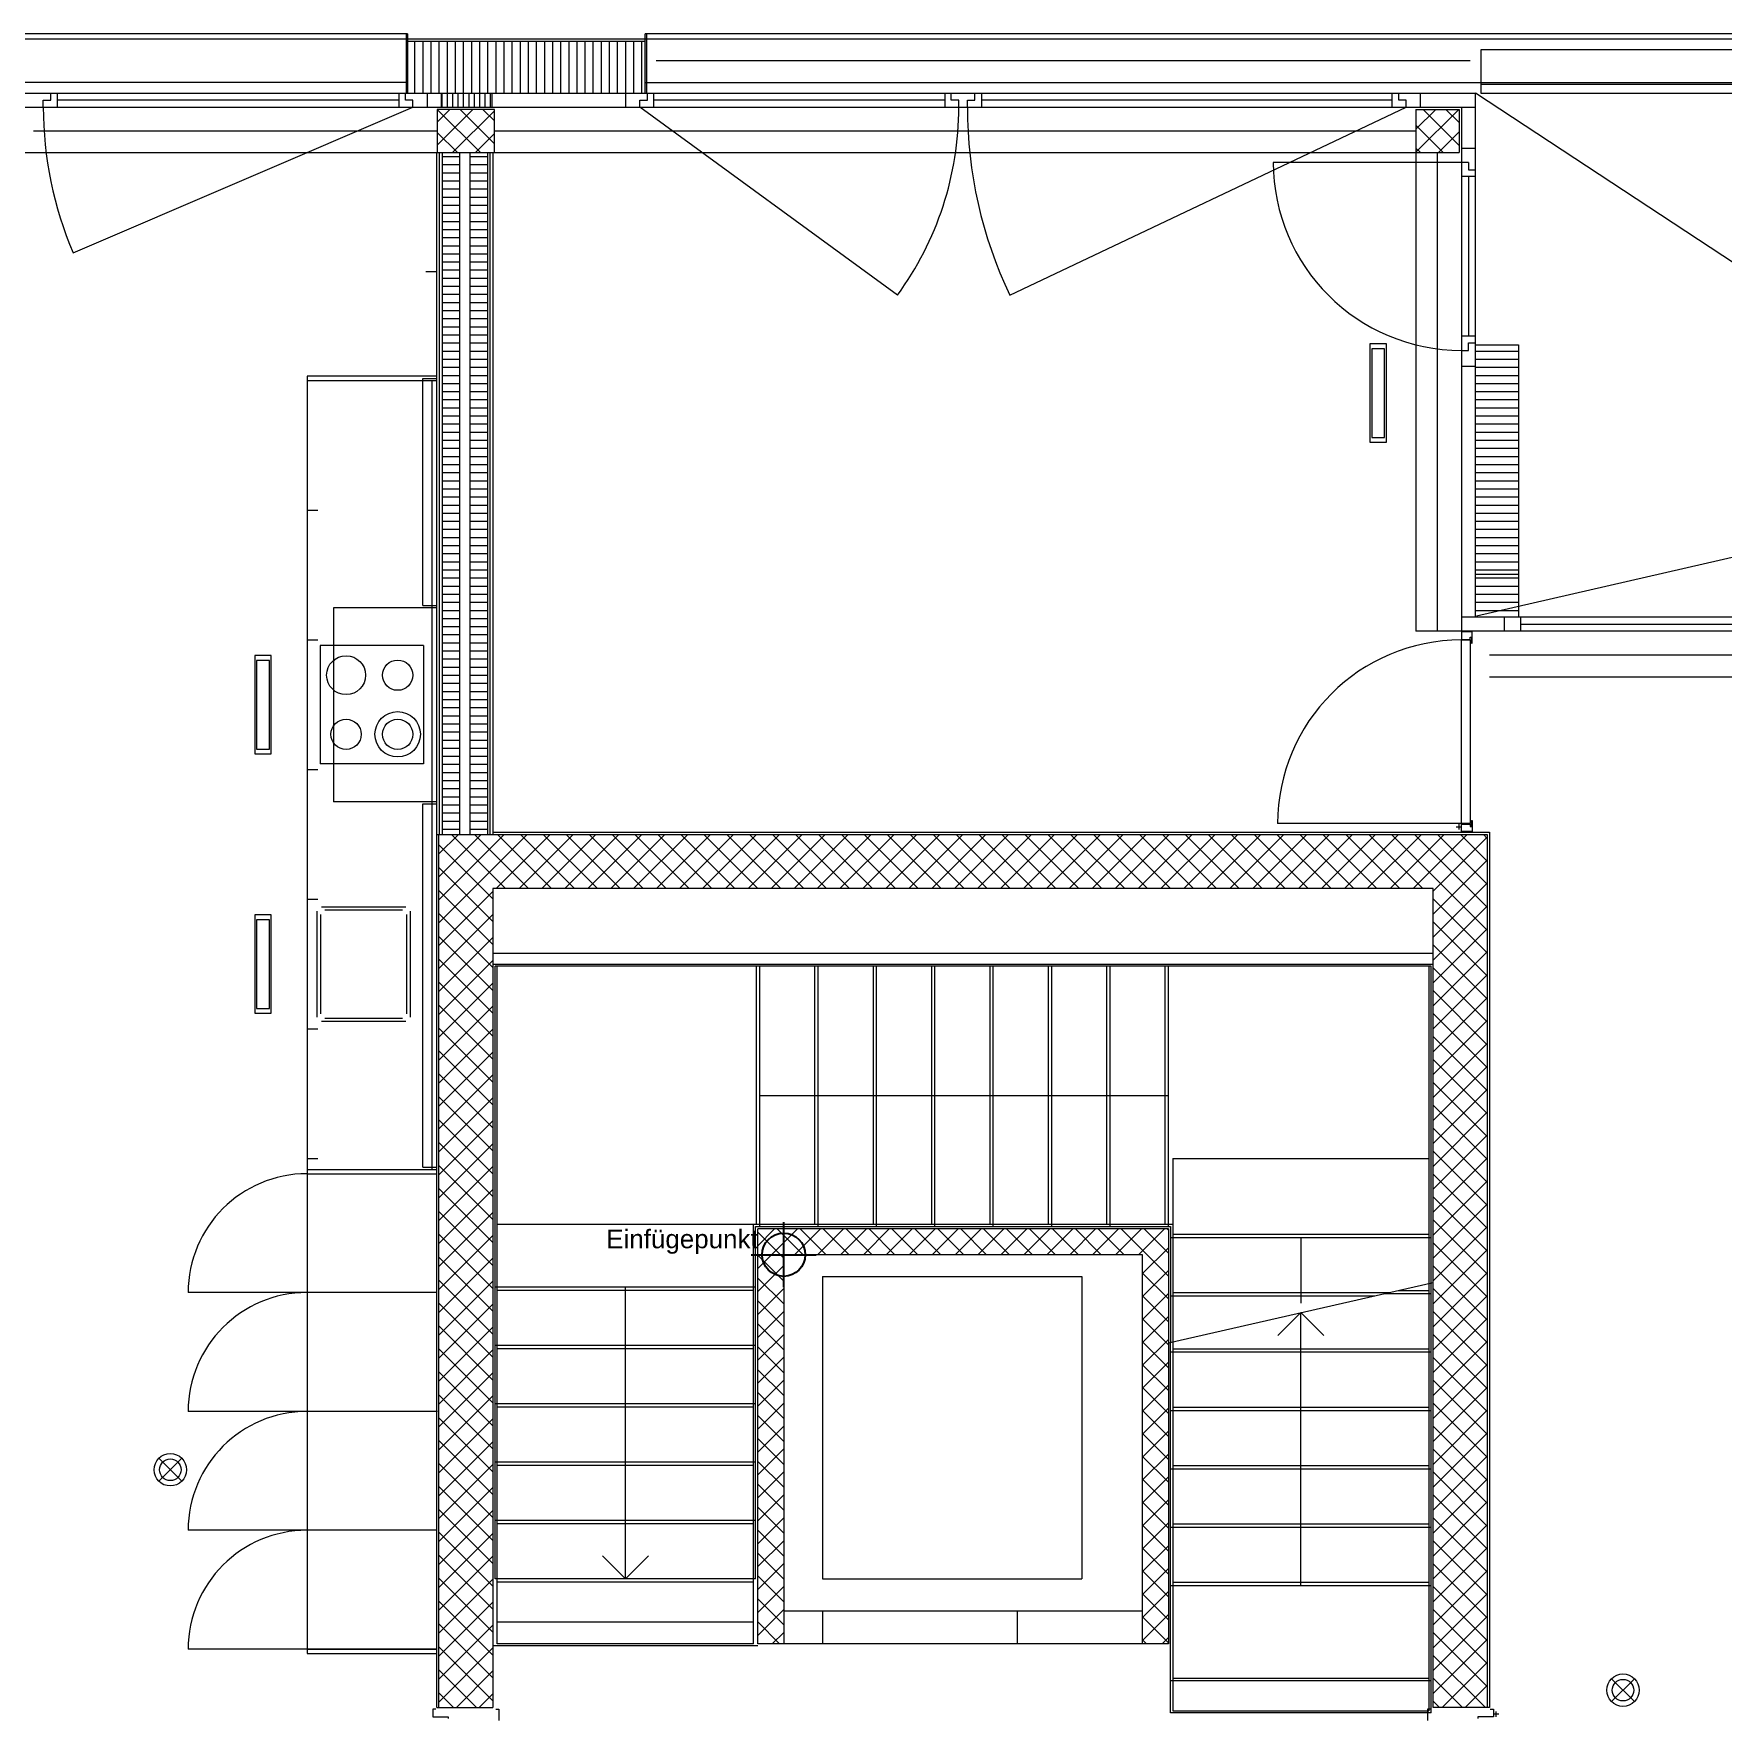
# Model space of a CAD drawing. Extents: x -5275 to 65950, y -3225 to 18875.
# Drawn here: x 7226 to 15041, y 8310 to 16100 of the extents above; entities that cross this region are included whole.
import ezdxf

# ---------------------------------------------------------------- set-up
doc = ezdxf.new("R2010")
doc.units = 0
doc.header["$LTSCALE"] = 50
doc.layers.get('0').update_dxf_attribs({"lineweight": 25})
doc.layers.add('X_Einfuegepunkt', color=1, linetype='Continuous', lineweight=25, true_color=0xff0000)
doc.layers.add('Zargen Fenster', color=7, linetype='Continuous', lineweight=25)
doc.styles.get("Standard").update_dxf_attribs({"font": 'txt.shx'})

# ---------------------------------------------------------------- blocks, each defined once
blk = doc.blocks.new('Blockreferenz-A0MJL01TFC', base_point=(10575, 8650))
at = {"layer": 'Zargen Fenster', "color": 8, "lineweight": 13, "true_color": 0x808080}
for p, q in [((10575, 10491.7), (10653.3, 10570)), ((10575, 10385.7), (10759.3, 10570)), ((10695, 10434.5), (10575, 10554.5)), ((10785.5, 10450), (10665.5, 10570)), ((10745.4, 10450), (10865.4, 10570)), ((10891.6, 10450), (10771.6, 10570)), ((10851.5, 10450), (10971.5, 10570)), ((10997.6, 10450), (10877.6, 10570)), ((10957.5, 10450), (11077.5, 10570)), ((11103.7, 10450), (10983.7, 10570)), ((11063.6, 10450), (11183.6, 10570)), ((11209.8, 10450), (11089.8, 10570)), ((11169.7, 10450), (11289.7, 10570)), ((11315.8, 10450), (11195.8, 10570)), ((11275.7, 10450), (11395.7, 10570)), ((11421.9, 10450), (11301.9, 10570)), ((11381.8, 10450), (11501.8, 10570)), ((11528, 10450), (11408, 10570)), ((11487.9, 10450), (11607.9, 10570)), ((11634, 10450), (11514, 10570)), ((11593.9, 10450), (11713.9, 10570)), ((11740.1, 10450), (11620.1, 10570)), ((11700, 10450), (11820, 10570)), ((11846.2, 10450), (11726.2, 10570)), ((11806.1, 10450), (11926.1, 10570)), ((11952.2, 10450), (11832.2, 10570)), ((11912.1, 10450), (12032.1, 10570)), ((12058.3, 10450), (11938.3, 10570)), ((12018.2, 10450), (12138.2, 10570)), ((12164.4, 10450), (12044.4, 10570)), ((12124.3, 10450), (12244.3, 10570)), ((12270.4, 10450), (12150.4, 10570)), ((12230.3, 10450), (12350.3, 10570)), ((12475, 10351.5), (12256.5, 10570)), ((12336.4, 10450), (12456.4, 10570)), ((12475, 10457.6), (12362.6, 10570)), ((12475, 10563.6), (12468.6, 10570)), ((12355, 10362.5), (12475, 10482.5)), ((10695, 10328.4), (10575, 10448.4)), ((10575, 10279.6), (10695, 10399.6)), ((10695, 10222.3), (10575, 10342.3)), ((12355, 10256.5), (12475, 10376.5)), ((12475, 10245.4), (12355, 10365.4)), ((10575, 10173.5), (10695, 10293.5)), ((12355, 10150.4), (12475, 10270.4)), ((12475, 10139.4), (12355, 10259.4)), ((10695, 10116.3), (10575, 10236.3)), ((10575, 10067.5), (10695, 10187.5)), ((12355, 10044.3), (12475, 10164.3)), ((10695, 10010.2), (10575, 10130.2)), ((12475, 10033.3), (12355, 10153.3)), ((10575, 9961.4), (10695, 10081.4)), ((10695, 9904.1), (10575, 10024.1)), ((12355, 9938.3), (12475, 10058.3)), ((12475, 9927.2), (12355, 10047.2)), ((10575, 9855.3), (10695, 9975.3)), ((12355, 9832.2), (12475, 9952.2)), ((12475, 9821.2), (12355, 9941.2)), ((10695, 9798.1), (10575, 9918.1)), ((10575, 9749.3), (10695, 9869.3)), ((10695, 9692), (10575, 9812)), ((12355, 9726.1), (12475, 9846.1)), ((12475, 9715.1), (12355, 9835.1)), ((10575, 9643.2), (10695, 9763.2)), ((10695, 9585.9), (10575, 9705.9)), ((12355, 9620.1), (12475, 9740.1)), ((12475, 9609), (12355, 9729)), ((10575, 9537.1), (10695, 9657.1)), ((12355, 9514), (12475, 9634)), ((12475, 9503), (12355, 9623)), ((10695, 9479.9), (10575, 9599.9)), ((10575, 9431.1), (10695, 9551.1)), ((10695, 9373.8), (10575, 9493.8)), ((12355, 9407.9), (12475, 9527.9)), ((12475, 9396.9), (12355, 9516.9)), ((10575, 9325), (10695, 9445)), ((10695, 9267.7), (10575, 9387.7)), ((12355, 9301.9), (12475, 9421.9)), ((12475, 9290.8), (12355, 9410.8)), ((10575, 9218.9), (10695, 9338.9)), ((12355, 9195.8), (12475, 9315.8)), ((12475, 9184.8), (12355, 9304.8)), ((10695, 9161.7), (10575, 9281.7)), ((10575, 9112.9), (10695, 9232.9)), ((10695, 9055.6), (10575, 9175.6)), ((12355, 9089.7), (12475, 9209.7)), ((12475, 9078.7), (12355, 9198.7)), ((10575, 9006.8), (10695, 9126.8)), ((10695, 8949.5), (10575, 9069.5)), ((12355, 8983.7), (12475, 9103.7)), ((12475, 8972.6), (12355, 9092.6)), ((10575, 8900.7), (10695, 9020.7)), ((12355, 8877.6), (12475, 8997.6)), ((10695, 8843.5), (10575, 8963.5)), ((10575, 8794.7), (10695, 8914.7)), ((12475, 8866.6), (12355, 8986.6)), ((10695, 8737.4), (10575, 8857.4)), ((12355, 8771.5), (12475, 8891.5)), ((12475, 8760.5), (12355, 8880.5)), ((10575, 8688.6), (10695, 8808.6)), ((12355, 8665.5), (12475, 8785.5)), ((12475, 8654.5), (12355, 8774.5)), ((10676.3, 8650), (10575, 8751.3)), ((10642.5, 8650), (10695, 8702.5)), ((12445.6, 8650), (12475, 8679.4)), ((12373.4, 8650), (12355, 8668.4))]:
    blk.add_line(p, q, dxfattribs=at)
blk = doc.blocks.new('Blockreferenz-A0MJL031FC', base_point=(9092.5, 15550))
at = {"layer": 'Zargen Fenster', "color": 8, "lineweight": 13, "true_color": 0x808080}
for p, q in [((9092.5, 15691.4), (9151.1, 15750)), ((9092.5, 15585.3), (9257.2, 15750)), ((9291.8, 15550), (9092.5, 15749.3)), ((9163.3, 15550), (9357.5, 15744.2)), ((9357.5, 15590.3), (9197.8, 15750)), ((9357.5, 15696.4), (9303.9, 15750)), ((9185.7, 15550), (9092.5, 15643.2)), ((9269.3, 15550), (9357.5, 15638.2))]:
    blk.add_line(p, q, dxfattribs=at)
blk = doc.blocks.new('Blockreferenz-A0MJL037FC', base_point=(9114.4, 15760))
at = {"layer": 'Zargen Fenster', "color": 8, "lineweight": 13, "true_color": 0x808080}
for p, q in [((9114.4, 15760), (9114.4, 15825)), ((9139.4, 15760), (9139.4, 15825)), ((9164.4, 15760), (9164.4, 15825)), ((9189.4, 15760), (9189.4, 15825)), ((9214.4, 15760), (9214.4, 15825)), ((9239.4, 15760), (9239.4, 15825)), ((9264.4, 15760), (9264.4, 15825)), ((9289.4, 15760), (9289.4, 15825)), ((9314.4, 15760), (9314.4, 15825)), ((9339.4, 15760), (9339.4, 15825))]:
    blk.add_line(p, q, dxfattribs=at)
blk = doc.blocks.new('Blockreferenz-A0MJL0B9FC', base_point=(9100, 8355))
at = {"layer": 'Zargen Fenster', "color": 8, "lineweight": 13, "true_color": 0x808080}
for p, q in [((9100, 12304.8), (9190.2, 12395)), ((9100, 12198.7), (9296.3, 12395)), ((9100, 12092.6), (9402.4, 12395)), ((9100, 11986.6), (9508.4, 12395)), ((9408.7, 12145), (9158.7, 12395)), ((9514.8, 12145), (9264.8, 12395)), ((9364.5, 12145), (9614.5, 12395)), ((9620.8, 12145), (9370.8, 12395)), ((9470.6, 12145), (9720.6, 12395)), ((9726.9, 12145), (9476.9, 12395)), ((9576.6, 12145), (9826.6, 12395)), ((9833, 12145), (9583, 12395)), ((9682.7, 12145), (9932.7, 12395)), ((9939, 12145), (9689, 12395)), ((9788.8, 12145), (10038.8, 12395)), ((10045.1, 12145), (9795.1, 12395)), ((9894.8, 12145), (10144.8, 12395)), ((10151.2, 12145), (9901.2, 12395)), ((10000.9, 12145), (10250.9, 12395)), ((10257.2, 12145), (10007.2, 12395)), ((10107, 12145), (10357, 12395)), ((10363.3, 12145), (10113.3, 12395)), ((10213, 12145), (10463, 12395)), ((10469.4, 12145), (10219.4, 12395)), ((10319.1, 12145), (10569.1, 12395)), ((10575.4, 12145), (10325.4, 12395)), ((10425.2, 12145), (10675.2, 12395)), ((10681.5, 12145), (10431.5, 12395)), ((10531.2, 12145), (10781.2, 12395)), ((10787.6, 12145), (10537.6, 12395)), ((10637.3, 12145), (10887.3, 12395)), ((10893.6, 12145), (10643.6, 12395)), ((10743.4, 12145), (10993.4, 12395)), ((10999.7, 12145), (10749.7, 12395)), ((10849.4, 12145), (11099.4, 12395)), ((11105.8, 12145), (10855.8, 12395)), ((10955.5, 12145), (11205.5, 12395)), ((11211.8, 12145), (10961.8, 12395)), ((11061.6, 12145), (11311.6, 12395)), ((11317.9, 12145), (11067.9, 12395)), ((11167.6, 12145), (11417.6, 12395)), ((11424, 12145), (11174, 12395)), ((11273.7, 12145), (11523.7, 12395)), ((11530, 12145), (11280, 12395)), ((11379.8, 12145), (11629.8, 12395)), ((11636.1, 12145), (11386.1, 12395)), ((11485.8, 12145), (11735.8, 12395)), ((11742.2, 12145), (11492.2, 12395)), ((11591.9, 12145), (11841.9, 12395)), ((11848.2, 12145), (11598.2, 12395)), ((11697.9, 12145), (11947.9, 12395)), ((11954.3, 12145), (11704.3, 12395)), ((11804, 12145), (12054, 12395)), ((12060.4, 12145), (11810.4, 12395)), ((11910.1, 12145), (12160.1, 12395)), ((12166.4, 12145), (11916.4, 12395)), ((12016.1, 12145), (12266.1, 12395)), ((12272.5, 12145), (12022.5, 12395)), ((12122.2, 12145), (12372.2, 12395)), ((12378.6, 12145), (12128.6, 12395)), ((12228.3, 12145), (12478.3, 12395)), ((12484.6, 12145), (12234.6, 12395)), ((12334.3, 12145), (12584.3, 12395)), ((12590.7, 12145), (12340.7, 12395)), ((12440.4, 12145), (12690.4, 12395)), ((12696.8, 12145), (12446.8, 12395)), ((12546.5, 12145), (12796.5, 12395)), ((12802.8, 12145), (12552.8, 12395)), ((12652.5, 12145), (12902.5, 12395)), ((12908.9, 12145), (12658.9, 12395)), ((12758.6, 12145), (13008.6, 12395)), ((13015, 12145), (12765, 12395)), ((12864.7, 12145), (13114.7, 12395)), ((13121, 12145), (12871, 12395)), ((12970.7, 12145), (13220.7, 12395)), ((13227.1, 12145), (12977.1, 12395)), ((13076.8, 12145), (13326.8, 12395)), ((13333.2, 12145), (13083.2, 12395)), ((13182.9, 12145), (13432.9, 12395)), ((13439.2, 12145), (13189.2, 12395)), ((13288.9, 12145), (13538.9, 12395)), ((13545.3, 12145), (13295.3, 12395)), ((13395, 12145), (13645, 12395)), ((13651.4, 12145), (13401.4, 12395)), ((13501.1, 12145), (13751.1, 12395)), ((13950, 11952.4), (13507.4, 12395)), ((13607.1, 12145), (13857.1, 12395)), ((13950, 12058.5), (13613.5, 12395)), ((13700, 12131.8), (13950, 12381.8)), ((13950, 12164.6), (13719.6, 12395)), ((13950, 12270.6), (13825.6, 12395)), ((13950, 12376.7), (13931.7, 12395)), ((9350, 12097.6), (9100, 12347.6)), ((13700, 12025.7), (13950, 12275.7)), ((9350, 11991.6), (9100, 12241.6)), ((9350, 11885.5), (9100, 12135.5)), ((9100, 11880.5), (9350, 12130.5)), ((13700, 11919.7), (13950, 12169.7)), ((13950, 11846.4), (13700, 12096.4)), ((13700, 11813.6), (13950, 12063.6)), ((9350, 11779.5), (9100, 12029.5)), ((9100, 11774.4), (9350, 12024.4)), ((13950, 11740.3), (13700, 11990.3)), ((9350, 11673.4), (9100, 11923.4)), ((9100, 11668.4), (9350, 11918.4)), ((13700, 11707.5), (13950, 11957.5)), ((13950, 11634.2), (13700, 11884.2)), ((9350, 11567.3), (9100, 11817.3)), ((9100, 11562.3), (9350, 11812.3)), ((13700, 11601.5), (13950, 11851.5)), ((13950, 11528.2), (13700, 11778.2)), ((13700, 11495.4), (13950, 11745.4)), ((9350, 11461.3), (9100, 11711.3)), ((9100, 11456.2), (9350, 11706.2)), ((13950, 11422.1), (13700, 11672.1)), ((9350, 11355.2), (9100, 11605.2)), ((9100, 11350.2), (9350, 11600.2)), ((13700, 11389.3), (13950, 11639.3)), ((9350, 11249.1), (9100, 11499.1)), ((9100, 11244.1), (9350, 11494.1)), ((13950, 11316), (13700, 11566)), ((13700, 11283.3), (13950, 11533.3)), ((13950, 11210), (13700, 11460)), ((13700, 11177.2), (13950, 11427.2)), ((9350, 11143.1), (9100, 11393.1)), ((9100, 11138), (9350, 11388)), ((13950, 11103.9), (13700, 11353.9)), ((9350, 11037), (9100, 11287)), ((9100, 11032), (9350, 11282)), ((13700, 11071.1), (13950, 11321.1)), ((9350, 10930.9), (9100, 11180.9)), ((13950, 10997.8), (13700, 11247.8)), ((13700, 10965.1), (13950, 11215.1)), ((9100, 10925.9), (9350, 11175.9)), ((13950, 10891.8), (13700, 11141.8)), ((13700, 10859), (13950, 11109)), ((9350, 10824.9), (9100, 11074.9)), ((9100, 10819.8), (9350, 11069.8)), ((13950, 10785.7), (13700, 11035.7)), ((9350, 10718.8), (9100, 10968.8)), ((9100, 10713.8), (9350, 10963.8)), ((13700, 10752.9), (13950, 11002.9)), ((13950, 10679.6), (13700, 10929.6)), ((13700, 10646.9), (13950, 10896.9)), ((9350, 10612.7), (9100, 10862.7)), ((9100, 10607.7), (9350, 10857.7)), ((13950, 10573.6), (13700, 10823.6)), ((13700, 10540.8), (13950, 10790.8)), ((9350, 10506.7), (9100, 10756.7)), ((9100, 10501.6), (9350, 10751.6)), ((13950, 10467.5), (13700, 10717.5)), ((9350, 10400.6), (9100, 10650.6)), ((9100, 10395.6), (9350, 10645.6)), ((13700, 10434.7), (13950, 10684.7)), ((13950, 10361.4), (13700, 10611.4)), ((13700, 10328.7), (13950, 10578.7)), ((9350, 10294.5), (9100, 10544.5)), ((9100, 10289.5), (9350, 10539.5)), ((13950, 10255.4), (13700, 10505.4)), ((9350, 10188.5), (9100, 10438.5)), ((9100, 10183.4), (9350, 10433.4)), ((13700, 10222.6), (13950, 10472.6)), ((13950, 10149.3), (13700, 10399.3)), ((9350, 10082.4), (9100, 10332.4)), ((9100, 10077.4), (9350, 10327.4)), ((13700, 10116.5), (13950, 10366.5)), ((13950, 10043.2), (13700, 10293.2)), ((13700, 10010.5), (13950, 10260.5)), ((9350, 9976.3), (9100, 10226.3)), ((9100, 9971.3), (9350, 10221.3)), ((13950, 9937.2), (13700, 10187.2)), ((9350, 9870.3), (9100, 10120.3)), ((9100, 9865.2), (9350, 10115.2)), ((13700, 9904.4), (13950, 10154.4)), ((9350, 9764.2), (9100, 10014.2)), ((9100, 9759.2), (9350, 10009.2)), ((13950, 9831.1), (13700, 10081.1)), ((13700, 9798.3), (13950, 10048.3)), ((13950, 9725), (13700, 9975)), ((13700, 9692.3), (13950, 9942.3)), ((9350, 9658.1), (9100, 9908.1)), ((9100, 9653.1), (9350, 9903.1)), ((13950, 9619), (13700, 9869)), ((9350, 9552.1), (9100, 9802.1)), ((9100, 9547.1), (9350, 9797.1)), ((13700, 9586.2), (13950, 9836.2)), ((9350, 9446), (9100, 9696)), ((13950, 9512.9), (13700, 9762.9)), ((13700, 9480.1), (13950, 9730.1)), ((9100, 9441), (9350, 9691)), ((13950, 9406.8), (13700, 9656.8)), ((13700, 9374.1), (13950, 9624.1)), ((9350, 9339.9), (9100, 9589.9)), ((9100, 9334.9), (9350, 9584.9)), ((13950, 9300.8), (13700, 9550.8)), ((9350, 9233.9), (9100, 9483.9)), ((9100, 9228.9), (9350, 9478.9)), ((13700, 9268), (13950, 9518)), ((13950, 9194.7), (13700, 9444.7)), ((13700, 9161.9), (13950, 9411.9)), ((9350, 9127.8), (9100, 9377.8)), ((9100, 9122.8), (9350, 9372.8)), ((13950, 9088.6), (13700, 9338.6)), ((13700, 9055.9), (13950, 9305.9)), ((9350, 9021.7), (9100, 9271.7)), ((9100, 9016.7), (9350, 9266.7)), ((13950, 8982.6), (13700, 9232.6)), ((9350, 8915.7), (9100, 9165.7)), ((9100, 8910.7), (9350, 9160.7)), ((13700, 8949.8), (13950, 9199.8)), ((13950, 8876.5), (13700, 9126.5)), ((13700, 8843.8), (13950, 9093.8)), ((9350, 8809.6), (9100, 9059.6)), ((9100, 8804.6), (9350, 9054.6)), ((13950, 8770.4), (13700, 9020.4)), ((9350, 8703.5), (9100, 8953.5)), ((9100, 8698.5), (9350, 8948.5)), ((13700, 8737.7), (13950, 8987.7)), ((13950, 8664.4), (13700, 8914.4)), ((9350, 8597.5), (9100, 8847.5)), ((9100, 8592.5), (9350, 8842.5)), ((13700, 8631.6), (13950, 8881.6)), ((13950, 8558.3), (13700, 8808.3)), ((13700, 8525.6), (13950, 8775.6)), ((9350, 8491.4), (9100, 8741.4)), ((9100, 8486.4), (9350, 8736.4)), ((13950, 8452.2), (13700, 8702.2)), ((9350, 8385.3), (9100, 8635.3)), ((9100, 8380.3), (9350, 8630.3)), ((13700, 8419.5), (13950, 8669.5)), ((9274.3, 8355), (9100, 8529.3)), ((9180.7, 8355), (9350, 8524.3)), ((13941.2, 8355), (13700, 8596.2)), ((13741.6, 8355), (13950, 8563.4)), ((13835.1, 8355), (13700, 8490.1)), ((13847.6, 8355), (13950, 8457.4)), ((9168.2, 8355), (9100, 8423.2)), ((9286.8, 8355), (9350, 8418.2)), ((13729, 8355), (13700, 8384))]:
    blk.add_line(p, q, dxfattribs=at)
blk = doc.blocks.new('Blockreferenz-A0MJL0BBFC', base_point=(8989.4, 15825))
at = {"layer": 'Zargen Fenster', "color": 8, "lineweight": 13, "true_color": 0x808080}
for p, q in [((8989.4, 15825), (8989.4, 16065)), ((9026.9, 15825), (9026.9, 16065)), ((9064.4, 15825), (9064.4, 16065)), ((9101.9, 15825), (9101.9, 16065)), ((9139.4, 15825), (9139.4, 16065)), ((9176.9, 15825), (9176.9, 16065)), ((9214.4, 15825), (9214.4, 16065)), ((9251.9, 15825), (9251.9, 16065)), ((9289.4, 15825), (9289.4, 16065)), ((9326.9, 15825), (9326.9, 16065)), ((9364.4, 15825), (9364.4, 16065)), ((9401.9, 15825), (9401.9, 16065)), ((9439.4, 15825), (9439.4, 16065)), ((9476.9, 15825), (9476.9, 16065)), ((9514.4, 15825), (9514.4, 16065)), ((9551.9, 15825), (9551.9, 16065)), ((9589.4, 15825), (9589.4, 16065)), ((9626.9, 15825), (9626.9, 16065)), ((9664.4, 15825), (9664.4, 16065)), ((9701.9, 15825), (9701.9, 16065)), ((9739.4, 15825), (9739.4, 16065)), ((9776.9, 15825), (9776.9, 16065)), ((9814.4, 15825), (9814.4, 16065)), ((9851.9, 15825), (9851.9, 16065)), ((9889.4, 15825), (9889.4, 16065)), ((9926.9, 15825), (9926.9, 16065)), ((9964.4, 15825), (9964.4, 16065)), ((10001.9, 15825), (10001.9, 16065)), ((10039.4, 15825), (10039.4, 16065))]:
    blk.add_line(p, q, dxfattribs=at)
blk = doc.blocks.new('Blockreferenz-A0MJL0BDFC', base_point=(13895, 13619.4))
at = {"layer": 'Zargen Fenster', "color": 8, "lineweight": 13, "true_color": 0x808080}
for p, q in [((13895, 14631.9), (14095, 14631.9)), ((13895, 14594.4), (14095, 14594.4)), ((13895, 14556.9), (14095, 14556.9)), ((13895, 14519.4), (14095, 14519.4)), ((13895, 14481.9), (14095, 14481.9)), ((13895, 14444.4), (14095, 14444.4)), ((13895, 14406.9), (14095, 14406.9)), ((13895, 14369.4), (14095, 14369.4)), ((13895, 14331.9), (14095, 14331.9)), ((13895, 14294.4), (14095, 14294.4)), ((13895, 14256.9), (14095, 14256.9)), ((13895, 14219.4), (14095, 14219.4)), ((13895, 14181.9), (14095, 14181.9)), ((13895, 14144.4), (14095, 14144.4)), ((13895, 14106.9), (14095, 14106.9)), ((13895, 14069.4), (14095, 14069.4)), ((13895, 14031.9), (14095, 14031.9)), ((13895, 13994.4), (14095, 13994.4)), ((13895, 13956.9), (14095, 13956.9)), ((13895, 13919.4), (14095, 13919.4)), ((13895, 13881.9), (14095, 13881.9)), ((13895, 13844.4), (14095, 13844.4)), ((13895, 13806.9), (14095, 13806.9)), ((13895, 13769.4), (14095, 13769.4)), ((13895, 13731.9), (14095, 13731.9)), ((13895, 13694.4), (14095, 13694.4)), ((13895, 13656.9), (14095, 13656.9)), ((13895, 13619.4), (14095, 13619.4))]:
    blk.add_line(p, q, dxfattribs=at)
blk = doc.blocks.new('Blockreferenz-A0MJL0BFFC', base_point=(13620, 15550))
at = {"layer": 'Zargen Fenster', "color": 8, "lineweight": 13, "true_color": 0x808080}
for p, q in [((13620, 15658), (13712, 15750)), ((13620, 15552), (13818, 15750)), ((13820, 15582.6), (13652.6, 15750)), ((13820, 15688.7), (13758.7, 15750)), ((13746.5, 15550), (13620, 15676.5)), ((13724.1, 15550), (13820, 15645.9)), ((13640.5, 15550), (13620, 15570.5))]:
    blk.add_line(p, q, dxfattribs=at)
blk = doc.blocks.new('Blockreferenz-A0MJL0C1FC', base_point=(9245, 12419.4))
at = {"layer": 'Zargen Fenster', "color": 8, "lineweight": 13, "true_color": 0x808080}
for p, q in [((9245, 15531.9), (9325, 15531.9)), ((9245, 15494.4), (9325, 15494.4)), ((9245, 15456.9), (9325, 15456.9)), ((9245, 15419.4), (9325, 15419.4)), ((9245, 15381.9), (9325, 15381.9)), ((9245, 15344.4), (9325, 15344.4)), ((9245, 15306.9), (9325, 15306.9)), ((9245, 15269.4), (9325, 15269.4)), ((9245, 15231.9), (9325, 15231.9)), ((9245, 15194.4), (9325, 15194.4)), ((9245, 15156.9), (9325, 15156.9)), ((9245, 15119.4), (9325, 15119.4)), ((9245, 15081.9), (9325, 15081.9)), ((9245, 15044.4), (9325, 15044.4)), ((9245, 15006.9), (9325, 15006.9)), ((9245, 14969.4), (9325, 14969.4)), ((9245, 14931.9), (9325, 14931.9)), ((9245, 14894.4), (9325, 14894.4)), ((9245, 14856.9), (9325, 14856.9)), ((9245, 14819.4), (9325, 14819.4)), ((9245, 14781.9), (9325, 14781.9)), ((9245, 14744.4), (9325, 14744.4)), ((9245, 14706.9), (9325, 14706.9)), ((9245, 14669.4), (9325, 14669.4)), ((9245, 14631.9), (9325, 14631.9)), ((9245, 14594.4), (9325, 14594.4)), ((9245, 14556.9), (9325, 14556.9)), ((9245, 14519.4), (9325, 14519.4)), ((9245, 14481.9), (9325, 14481.9)), ((9245, 14444.4), (9325, 14444.4)), ((9245, 14406.9), (9325, 14406.9)), ((9245, 14369.4), (9325, 14369.4)), ((9245, 14331.9), (9325, 14331.9)), ((9245, 14294.4), (9325, 14294.4)), ((9245, 14256.9), (9325, 14256.9)), ((9245, 14219.4), (9325, 14219.4)), ((9245, 14181.9), (9325, 14181.9)), ((9245, 14144.4), (9325, 14144.4)), ((9245, 14106.9), (9325, 14106.9)), ((9245, 14069.4), (9325, 14069.4)), ((9245, 14031.9), (9325, 14031.9)), ((9245, 13994.4), (9325, 13994.4)), ((9245, 13956.9), (9325, 13956.9)), ((9245, 13919.4), (9325, 13919.4)), ((9245, 13881.9), (9325, 13881.9)), ((9245, 13844.4), (9325, 13844.4)), ((9245, 13806.9), (9325, 13806.9)), ((9245, 13769.4), (9325, 13769.4)), ((9245, 13731.9), (9325, 13731.9)), ((9245, 13694.4), (9325, 13694.4)), ((9245, 13656.9), (9325, 13656.9)), ((9245, 13619.4), (9325, 13619.4)), ((9245, 13581.9), (9325, 13581.9)), ((9245, 13544.4), (9325, 13544.4)), ((9245, 13506.9), (9325, 13506.9)), ((9245, 13469.4), (9325, 13469.4)), ((9245, 13431.9), (9325, 13431.9)), ((9245, 13394.4), (9325, 13394.4)), ((9245, 13356.9), (9325, 13356.9)), ((9245, 13319.4), (9325, 13319.4)), ((9245, 13281.9), (9325, 13281.9)), ((9245, 13244.4), (9325, 13244.4)), ((9245, 13206.9), (9325, 13206.9)), ((9245, 13169.4), (9325, 13169.4)), ((9245, 13131.9), (9325, 13131.9)), ((9245, 13094.4), (9325, 13094.4)), ((9245, 13056.9), (9325, 13056.9)), ((9245, 13019.4), (9325, 13019.4)), ((9245, 12981.9), (9325, 12981.9)), ((9245, 12944.4), (9325, 12944.4)), ((9245, 12906.9), (9325, 12906.9)), ((9245, 12869.4), (9325, 12869.4)), ((9245, 12831.9), (9325, 12831.9)), ((9245, 12794.4), (9325, 12794.4)), ((9245, 12756.9), (9325, 12756.9)), ((9245, 12719.4), (9325, 12719.4)), ((9245, 12681.9), (9325, 12681.9)), ((9245, 12644.4), (9325, 12644.4)), ((9245, 12606.9), (9325, 12606.9)), ((9245, 12569.4), (9325, 12569.4)), ((9245, 12531.9), (9325, 12531.9)), ((9245, 12494.4), (9325, 12494.4)), ((9245, 12456.9), (9325, 12456.9)), ((9245, 12419.4), (9325, 12419.4))]:
    blk.add_line(p, q, dxfattribs=at)
blk = doc.blocks.new('Blockreferenz-A0MJL0C3FC', base_point=(9115, 12419.4))
at = {"layer": 'Zargen Fenster', "color": 8, "lineweight": 13, "true_color": 0x808080}
for p, q in [((9115, 15531.9), (9195, 15531.9)), ((9115, 15494.4), (9195, 15494.4)), ((9115, 15456.9), (9195, 15456.9)), ((9115, 15419.4), (9195, 15419.4)), ((9115, 15381.9), (9195, 15381.9)), ((9115, 15344.4), (9195, 15344.4)), ((9115, 15306.9), (9195, 15306.9)), ((9115, 15269.4), (9195, 15269.4)), ((9115, 15231.9), (9195, 15231.9)), ((9115, 15194.4), (9195, 15194.4)), ((9115, 15156.9), (9195, 15156.9)), ((9115, 15119.4), (9195, 15119.4)), ((9115, 15081.9), (9195, 15081.9)), ((9115, 15044.4), (9195, 15044.4)), ((9115, 15006.9), (9195, 15006.9)), ((9115, 14969.4), (9195, 14969.4)), ((9115, 14931.9), (9195, 14931.9)), ((9115, 14894.4), (9195, 14894.4)), ((9115, 14856.9), (9195, 14856.9)), ((9115, 14819.4), (9195, 14819.4)), ((9115, 14781.9), (9195, 14781.9)), ((9115, 14744.4), (9195, 14744.4)), ((9115, 14706.9), (9195, 14706.9)), ((9115, 14669.4), (9195, 14669.4)), ((9115, 14631.9), (9195, 14631.9)), ((9115, 14594.4), (9195, 14594.4)), ((9115, 14556.9), (9195, 14556.9)), ((9115, 14519.4), (9195, 14519.4)), ((9115, 14481.9), (9195, 14481.9)), ((9115, 14444.4), (9195, 14444.4)), ((9115, 14406.9), (9195, 14406.9)), ((9115, 14369.4), (9195, 14369.4)), ((9115, 14331.9), (9195, 14331.9)), ((9115, 14294.4), (9195, 14294.4)), ((9115, 14256.9), (9195, 14256.9)), ((9115, 14219.4), (9195, 14219.4)), ((9115, 14181.9), (9195, 14181.9)), ((9115, 14144.4), (9195, 14144.4)), ((9115, 14106.9), (9195, 14106.9)), ((9115, 14069.4), (9195, 14069.4)), ((9115, 14031.9), (9195, 14031.9)), ((9115, 13994.4), (9195, 13994.4)), ((9115, 13956.9), (9195, 13956.9)), ((9115, 13919.4), (9195, 13919.4)), ((9115, 13881.9), (9195, 13881.9)), ((9115, 13844.4), (9195, 13844.4)), ((9115, 13806.9), (9195, 13806.9)), ((9115, 13769.4), (9195, 13769.4)), ((9115, 13731.9), (9195, 13731.9)), ((9115, 13694.4), (9195, 13694.4)), ((9115, 13656.9), (9195, 13656.9)), ((9115, 13619.4), (9195, 13619.4)), ((9115, 13581.9), (9195, 13581.9)), ((9115, 13544.4), (9195, 13544.4)), ((9115, 13506.9), (9195, 13506.9)), ((9115, 13469.4), (9195, 13469.4)), ((9115, 13431.9), (9195, 13431.9)), ((9115, 13394.4), (9195, 13394.4)), ((9115, 13356.9), (9195, 13356.9)), ((9115, 13319.4), (9195, 13319.4)), ((9115, 13281.9), (9195, 13281.9)), ((9115, 13244.4), (9195, 13244.4)), ((9115, 13206.9), (9195, 13206.9)), ((9115, 13169.4), (9195, 13169.4)), ((9115, 13131.9), (9195, 13131.9)), ((9115, 13094.4), (9195, 13094.4)), ((9115, 13056.9), (9195, 13056.9)), ((9115, 13019.4), (9195, 13019.4)), ((9115, 12981.9), (9195, 12981.9)), ((9115, 12944.4), (9195, 12944.4)), ((9115, 12906.9), (9195, 12906.9)), ((9115, 12869.4), (9195, 12869.4)), ((9115, 12831.9), (9195, 12831.9)), ((9115, 12794.4), (9195, 12794.4)), ((9115, 12756.9), (9195, 12756.9)), ((9115, 12719.4), (9195, 12719.4)), ((9115, 12681.9), (9195, 12681.9)), ((9115, 12644.4), (9195, 12644.4)), ((9115, 12606.9), (9195, 12606.9)), ((9115, 12569.4), (9195, 12569.4)), ((9115, 12531.9), (9195, 12531.9)), ((9115, 12494.4), (9195, 12494.4)), ((9115, 12456.9), (9195, 12456.9)), ((9115, 12419.4), (9195, 12419.4))]:
    blk.add_line(p, q, dxfattribs=at)
blk = doc.blocks.new('Blockreferenz-A0MJL0FNFC', base_point=(13895, 13431.9))
at = {"layer": 'Zargen Fenster', "color": 8, "lineweight": 13, "true_color": 0x808080}
for p, q in [((13895, 13581.9), (14095, 13581.9)), ((13895, 13544.4), (14095, 13544.4)), ((13895, 13506.9), (14095, 13506.9)), ((13895, 13469.4), (14095, 13469.4)), ((13895, 13431.9), (14095, 13431.9))]:
    blk.add_line(p, q, dxfattribs=at)
blk = doc.blocks.new('Blockreferenz-A0MJL0N9FC', base_point=(9874.2, 10300))
at = {"color": 0, "linetype": 'ByBlock', "lineweight": -2}
for p, q in [((10695, 10300), (10695, 10600)), ((10545, 10450), (10845, 10450))]:
    blk.add_line(p, q, dxfattribs=at)
blk.add_circle((10695, 10450), 100, dxfattribs=at)
at = {"color": 0, "linetype": 'ByBlock', "lineweight": -2, "insert": (9874.2, 10565.9), "char_height": 85.903, "attachment_point": 1}
blk.add_mtext('{\\fArial;Einfügepunkt}', dxfattribs=at)

msp = doc.modelspace()

# ---------------------------------------------------------------- hatches: boundary and pattern name
at = {"layer": 'Zargen Fenster', "linetype": 'Continuous', "lineweight": 13, "true_color": 0x808080}
for points in [[(8950, 16100), (8950, 15825), (8955, 15825), (8955, 16100)], [(10055, 16100), (10055, 15825), (10060, 15825), (10060, 16100)]]:
    msp.add_hatch(color=8, dxfattribs=at).paths.add_polyline_path(points, flags=0)

# ---------------------------------------------------------------- linework, layer by layer
at = {"layer": 'Zargen Fenster', "color": 8, "linetype": 'Continuous', "lineweight": 13, "true_color": 0x808080}
for p, q in [((8955, 16100), (675, 16100)), ((8950, 15825), (8950, 16100)), ((8955, 16100), (8955, 15825)), ((10055, 15825), (10055, 16100)), ((22875, 16100), (10055, 16100)), ((10060, 16100), (10060, 15825)), ((56455, 16075), (-425, 16075)), ((10055, 16065), (8955, 16065)), ((13920, 16025), (13920, 15825)), ((19850, 16025), (13920, 16025)), ((13870, 15975), (10105, 15975)), ((8955, 15875), (675, 15875)), ((10055, 15875), (22875, 15875)), ((-425, 15825), (13895, 15825)), ((7270, 15792.5), (7305, 15792.5)), ((7270, 15760), (7270, 15792.5)), ((7305, 15792.5), (7305, 15825)), ((7335, 15760), (7335, 15825)), ((8915, 15792.5), (7335, 15792.5)), ((8915, 15825), (8915, 15760)), ((8945, 15792.5), (8945, 15825)), ((8980, 15792.5), (8945, 15792.5)), ((8980, 15760), (8980, 15792.5)), ((9045, 15825), (9045, 15760)), ((9112.5, 15760), (9112.5, 15825)), ((9345, 15825), (9345, 15760)), ((9965, 15760), (9965, 15825)), ((10030, 15792.5), (10065, 15792.5)), ((10030, 15760), (10030, 15792.5)), ((10065, 15792.5), (10065, 15825)), ((10095, 15760), (10095, 15825)), ((11440, 15792.5), (10095, 15792.5)), ((11440, 15825), (11440, 15760)), ((11470, 15792.5), (11470, 15825)), ((11505, 15792.5), (11470, 15792.5)), ((11505, 15760), (11505, 15792.5)), ((11545, 15792.5), (11580, 15792.5)), ((11545, 15760), (11545, 15792.5)), ((11580, 15792.5), (11580, 15825)), ((11610, 15825), (11610, 15760)), ((13510, 15792.5), (11610, 15792.5)), ((13510, 15760), (13510, 15825)), ((13540, 15792.5), (13540, 15825)), ((13575, 15792.5), (13540, 15792.5)), ((13575, 15760), (13575, 15792.5)), ((13640, 15825), (13640, 15760)), ((13895, 13400), (13895, 15825)), ((16622.5, 14030), (13895, 15825)), ((19850, 15865), (13920, 15865)), ((13920, 15825), (65950, 15825)), ((2315, 15760), (13895, 15760)), ((7408.3, 15086.4), (8980, 15760)), ((9357.5, 15750), (9092.5, 15750)), ((9092.5, 15750), (9092.5, 15550)), ((9357.5, 15550), (9357.5, 15750)), ((11221.1, 14890), (10030, 15760)), ((11740.9, 14890), (13575, 15760)), ((13620, 15750), (13820, 15750)), ((13620, 15750), (13620, 13335)), ((13820, 15750), (13820, 15550)), ((13830, 15760), (13830, 13335)), ((9092.5, 15650), (7225, 15650)), ((13620, 15650), (9357.5, 15650)), ((13830, 15570), (13895, 15570)), ((2325, 15550), (13820, 15550)), ((9090, 8355), (9090, 15550)), ((9102.5, 12395), (9102.5, 15550)), ((9115, 15550), (9115, 12395)), ((9195, 15550), (9195, 12395)), ((9245, 12395), (9245, 15550)), ((9325, 15550), (9325, 12395)), ((9337.5, 12395), (9337.5, 15550)), ((9350, 15550), (9350, 12395)), ((13862.5, 15505), (12960, 15505)), ((13720, 13335), (13720, 15550)), ((13862.5, 15505), (13862.5, 15470)), ((13895, 15440), (13830, 15440)), ((13862.5, 15470), (13895, 15470)), ((13862.5, 15440), (13862.5, 14700)), ((9040, 15000), (9090, 15000)), ((13895, 14700), (13830, 14700)), ((13483, 14665), (13407, 14665)), ((13407, 14665), (13407, 14210)), ((13474.5, 14642.5), (13415.5, 14642.5)), ((13415.5, 14642.5), (13415.5, 14232.5)), ((13474.5, 14232.5), (13474.5, 14642.5)), ((13483, 14210), (13483, 14665)), ((13830, 14635), (13862.5, 14635)), ((13862.5, 14635), (13862.5, 14670)), ((13862.5, 14670), (13895, 14670)), ((13895, 14660), (14095, 14660)), ((14095, 14660), (14095, 13400)), ((13895, 14560), (13830, 14560)), ((8490, 14495), (9090, 14495)), ((9025, 13454), (9025, 14505)), ((9025, 14505), (9090, 14505)), ((9066.6, 14495), (9066.6, 10845)), ((13415.5, 14232.5), (13474.5, 14232.5)), ((13407, 14210), (13483, 14210)), ((16622.5, 14030), (13900, 13405)), ((8490, 13895), (8540, 13895)), ((13895, 13600), (14095, 13600)), ((9090, 13444), (8613, 13444)), ((8613, 13444), (8613, 12546)), ((9025, 13454), (9090, 13454)), ((19415, 13400), (13830, 13400)), ((14030, 13335), (14030, 13400)), ((14105, 13335), (14105, 13400)), ((14105, 13367.5), (15785, 13367.5)), ((8490, 13295), (8540, 13295)), ((19415, 13335), (13620, 13335)), ((13830, 13332), (13830, 13297)), ((13880.5, 13332), (13830, 13332)), ((13830, 13297), (13870.5, 13297)), ((13830, 12445), (13830, 13295)), ((13830, 13295), (13870, 13295)), ((13870, 13295), (13870, 12445)), ((13870.5, 13297), (13870.5, 13308)), ((13870.5, 13308), (13877.5, 13308)), ((13877.5, 13308), (13877.5, 13280)), ((13880.5, 13280), (13880.5, 13332)), ((8324.4, 13222.5), (8248.4, 13222.5)), ((8248.4, 13222.5), (8248.4, 12767.5)), ((8324.4, 12767.5), (8324.4, 13222.5)), ((9028.5, 13268.5), (8551.5, 13268.5)), ((8551.5, 13268.5), (8551.5, 12721.5)), ((9028.5, 13268.5), (9028.5, 12721.5)), ((13877.5, 13280), (13880.5, 13280)), ((15825, 13225), (13960, 13225)), ((8315.9, 13200), (8256.9, 13200)), ((8256.9, 13200), (8256.9, 12790)), ((8315.9, 12790), (8315.9, 13200)), ((13960, 13125), (19625, 13125)), ((8248.4, 12767.5), (8324.4, 12767.5)), ((8256.9, 12790), (8315.9, 12790)), ((8490, 12695), (8540, 12695)), ((9028.5, 12721.5), (8551.5, 12721.5)), ((9090, 12546), (8613, 12546)), ((9025, 12536), (9090, 12536)), ((9025, 10855), (9025, 12536)), ((13870, 12445), (12980, 12445)), ((13806.7, 12430.6), (13831.6, 12430.6)), ((13819.1, 12443), (13819.1, 12418.1)), ((13830, 12443), (13870.5, 12443)), ((13830, 12408), (13830, 12443)), ((13870.5, 12443), (13870.5, 12432)), ((13870.5, 12432), (13877.5, 12432)), ((13877.5, 12460), (13880.5, 12460)), ((13877.5, 12432), (13877.5, 12460)), ((13880.5, 12460), (13880.5, 12408)), ((9090, 12395), (13950, 12395)), ((9100, 8355), (9100, 12395)), ((9350, 12405), (13960, 12405)), ((13880.5, 12408), (13830, 12408)), ((13950, 12395), (13950, 8355)), ((13960, 12405), (13960, 8355)), ((9350, 12145), (9350, 8355)), ((13700, 12145), (9350, 12145)), ((13700, 8355), (13700, 12145)), ((8490, 12095), (8540, 12095)), ((8537, 11550), (8537, 12040)), ((8557, 12060), (8947, 12060)), ((8932, 12045), (8572, 12045)), ((8967, 12040), (8967, 11550)), ((8324.4, 12022.5), (8248.4, 12022.5)), ((8248.4, 12022.5), (8248.4, 11567.5)), ((8315.9, 12000), (8256.9, 12000)), ((8256.9, 12000), (8256.9, 11590)), ((8315.9, 11590), (8315.9, 12000)), ((8324.4, 11567.5), (8324.4, 12022.5)), ((8552, 12025), (8552, 11565)), ((8952, 11565), (8952, 12025)), ((9350, 11845), (13700, 11845)), ((9350, 11795), (13700, 11795)), ((13690, 11785), (9360, 11785)), ((9360, 8950), (9360, 11785)), ((9370, 8650), (9370, 11785)), ((10569.8, 10590), (10569.8, 11785)), ((10584.8, 10580), (10584.8, 11785)), ((10839.8, 10590), (10839.8, 11785)), ((10854.8, 10580), (10854.8, 11785)), ((11109.8, 10590), (11109.8, 11785)), ((11124.8, 10580), (11124.8, 11785)), ((11379.8, 10590), (11379.8, 11785)), ((11394.8, 10580), (11394.8, 11785)), ((11649.8, 10590), (11649.8, 11785)), ((11664.8, 10580), (11664.8, 11785)), ((11919.8, 10590), (11919.8, 11785)), ((11934.8, 10580), (11934.8, 11785)), ((12189.8, 10590), (12189.8, 11785)), ((12204.8, 10580), (12204.8, 11785)), ((12459.8, 10590), (12459.8, 11785)), ((12474.8, 10580), (12474.8, 11785)), ((13680, 11785), (13680, 8340)), ((13690, 8330), (13690, 11785)), ((8248.4, 11567.5), (8324.4, 11567.5)), ((8256.9, 11590), (8315.9, 11590)), ((8490, 11495), (8540, 11495)), ((8947, 11530), (8557, 11530)), ((8572, 11545), (8932, 11545)), ((10584.4, 11187.5), (12474.8, 11187.5)), ((8490, 10895), (8540, 10895)), ((12495, 10895), (13680, 10895)), ((12495, 10895), (12495, 8340)), ((8490, 10845), (8490, 8605)), ((8490, 10845), (9090, 10845)), ((8490, 10825), (9090, 10825)), ((9025, 10855), (9090, 10855)), ((12495, 10590), (9370, 10590)), ((10555, 8650), (10555, 10590)), ((10565, 8950), (10565, 10580)), ((10565, 10580), (12485, 10580)), ((10575, 8650), (10575, 10570)), ((12475, 10570), (10575, 10570)), ((12475, 10570), (12475, 8650)), ((12485, 10580), (12485, 10045.1)), ((12485, 10530), (13690, 10530)), ((12495, 10545), (13680, 10545)), ((13087.5, 10530), (13087.5, 10226.2)), ((10695, 10450), (10695, 8650)), ((12355, 10450), (10695, 10450)), ((12355, 8650), (12355, 10450)), ((10875, 10350), (10875, 8950)), ((10875, 10350), (12075, 10350)), ((12075, 10350), (12075, 8950)), ((12475, 10042.9), (13700, 10321.4)), ((9090, 10275), (7940, 10275)), ((10565, 10300), (9360, 10300)), ((10555, 10285), (9370.3, 10285)), ((9962.5, 8950), (9962.5, 10300)), ((12485, 10260), (13429.9, 10260)), ((12495, 10275), (13495.8, 10275)), ((13473.8, 10270), (13690, 10270)), ((13539.8, 10285), (13680, 10285)), ((13087.5, 10182.1), (12981.4, 10076.1)), ((13088, 8920), (13088, 10182.1)), ((13088, 10182.1), (13193.6, 10076.1)), ((10565, 10030), (9360, 10030)), ((10555, 10015), (9370.3, 10015)), ((12485, 8920), (12485, 10045.1)), ((12495, 10015), (13680, 10015)), ((12486, 10000), (13690, 10000)), ((9093.4, 9725), (7940, 9725)), ((10565, 9760), (9360, 9760)), ((10555, 9745), (9370.3, 9745)), ((12486, 9730), (13690, 9730)), ((12495, 9745), (13680, 9745)), ((7910.5, 9402), (7804.5, 9508)), ((7804.5, 9402), (7910.5, 9508)), ((10565, 9490), (9360, 9490)), ((10555, 9475), (9370.3, 9475)), ((12486, 9460), (13690, 9460)), ((12495, 9475), (13680, 9475)), ((9090, 9175), (7940, 9175)), ((10565, 9220), (9360, 9220)), ((10555, 9205), (9370.3, 9205)), ((12486, 9190), (13690, 9190)), ((12495, 9204.8), (13680, 9204.8)), ((9962.9, 8950), (9856.8, 9056.1)), ((9962.9, 8950), (10069, 9056.1)), ((10565, 8950), (9360, 8950)), ((10555, 8935), (9370.3, 8935)), ((10875, 8950), (12075, 8950)), ((12485, 8920), (13690, 8920)), ((12485, 8330), (12485, 8920)), ((12495, 8935), (13680, 8935)), ((12355, 8800), (10695, 8800)), ((10875, 8800), (10875, 8650)), ((11775, 8800), (11775, 8650)), ((10555, 8750), (9370.3, 8750)), ((9090, 8625), (7940, 8625)), ((8490, 8605), (9090, 8605)), ((10575, 8640), (9350, 8640)), ((10555, 8650), (9370.3, 8650)), ((12475, 8650), (10575, 8650)), ((12485, 8480), (13690, 8480)), ((12495, 8490), (13680, 8490)), ((14524.7, 8382), (14630.8, 8488)), ((14630.8, 8382), (14524.7, 8488)), ((9086, 8347), (9072, 8347)), ((9072, 8347), (9072, 8312)), ((9072, 8312), (9143.5, 8312)), ((9090, 8355), (9350, 8355)), ((9143.5, 8312), (9143.5, 8303.5)), ((9363.7, 8347), (9377.7, 8347)), ((9377.7, 8347), (9377.7, 8295)), ((13690, 8330), (12485, 8330)), ((12495, 8340), (13680, 8340)), ((13686.8, 8347), (13672.8, 8347)), ((13672.8, 8347), (13672.8, 8295)), ((13960, 8355), (13700, 8355)), ((13978, 8312), (13906.5, 8312)), ((13906.5, 8312), (13906.5, 8303.5)), ((13964, 8347), (13978, 8347)), ((13978, 8347), (13978, 8312)), ((14003.8, 8324.4), (13978.9, 8324.4)), ((13991.4, 8312), (13991.4, 8336.9))]:
    msp.add_line(p, q, dxfattribs=at)
msp.add_lwpolyline([(9090, 8625), (9090, 14515), (8490, 14515), (8490, 8625)], close=True, dxfattribs=at)
for centre, radius in [((8670.7, 13131.8), 90), ((8909.2, 13131.8), 70), ((8670.7, 12858.3), 70), ((8909.2, 12858.3), 105), ((8909.2, 12858.3), 70), ((7857.5, 9455), 75), ((7857.5, 9455), 50), ((14577.7, 8435), 75), ((14577.7, 8435), 50)]:
    msp.add_circle(centre, radius, dxfattribs=at)
for centre, radius, start, end in [((8980, 15760), 1710, 180, 203.19861), ((10030, 15760), 1475, 323.85503, 0), ((13575, 15760), 2030, 180, 205.37693), ((13830, 15505), 870, 180, 270), ((13830, 12445), 850, 90, 180), ((8490, 10275), 550, 90, 180), ((8490, 9725), 550, 90, 180), ((8490, 9175), 550, 90, 180), ((8490, 8625), 550, 90, 180)]:
    msp.add_arc(centre, radius, start, end, dxfattribs=at)

# ---------------------------------------------------------------- block references
for name, p in [('Blockreferenz-A0MJL0BBFC', (8989.4, 15825)), ('Blockreferenz-A0MJL037FC', (9114.4, 15760)), ('Blockreferenz-A0MJL031FC', (9092.5, 15550)), ('Blockreferenz-A0MJL0BFFC', (13620, 15550)), ('Blockreferenz-A0MJL0C3FC', (9115, 12419.4)), ('Blockreferenz-A0MJL0C1FC', (9245, 12419.4)), ('Blockreferenz-A0MJL0BDFC', (13895, 13619.4)), ('Blockreferenz-A0MJL0FNFC', (13895, 13431.9)), ('Blockreferenz-A0MJL0B9FC', (9100, 8355)), ('Blockreferenz-A0MJL01TFC', (10575, 8650))]:
    msp.add_blockref(name, p)
at = {"layer": 'X_Einfuegepunkt'}
msp.add_blockref('Blockreferenz-A0MJL0N9FC', (9874.2, 10300), dxfattribs=at)

doc.saveas('drawing.dxf')
